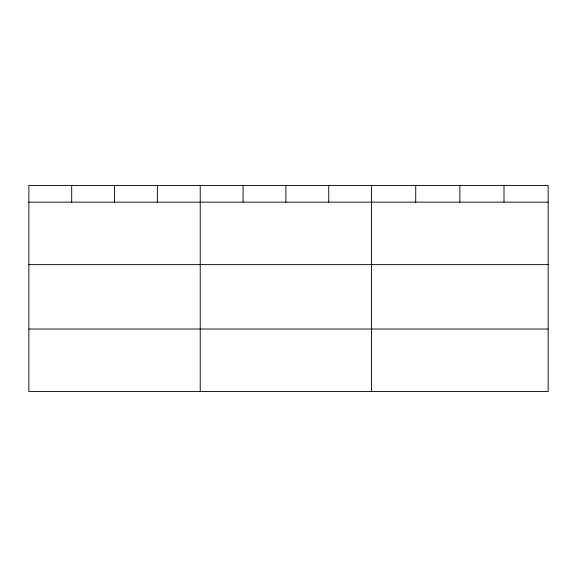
<?xml version="1.0" encoding="UTF-8"?>
<svg xmlns="http://www.w3.org/2000/svg" width="577" height="577" viewBox="0 0 577 577"><rect width="100%" height="100%" fill="white"/><g stroke="black" fill="none" stroke-linecap="round" stroke-linejoin="round"><path stroke-width="0.87" d="M548.15 264.627L548.15 185.484L28.85 185.484L28.85 391.516L548.15 391.516L548.15 264.627L28.85 264.627M28.85 202.138L548.15 202.138M28.85 329.02L548.15 329.02M504.009 185.484L504.009 202.138M459.869 185.484L459.869 202.138M415.728 185.484L415.728 202.138M371.588 185.484L371.588 391.516M328.746 185.484L328.746 202.138M285.903 185.484L285.903 202.138M243.061 185.484L243.061 202.138M200.219 185.484L200.219 391.516M157.377 185.484L157.377 202.138M114.534 185.484L114.534 202.138M71.692 185.484L71.692 202.138"/></g></svg>
